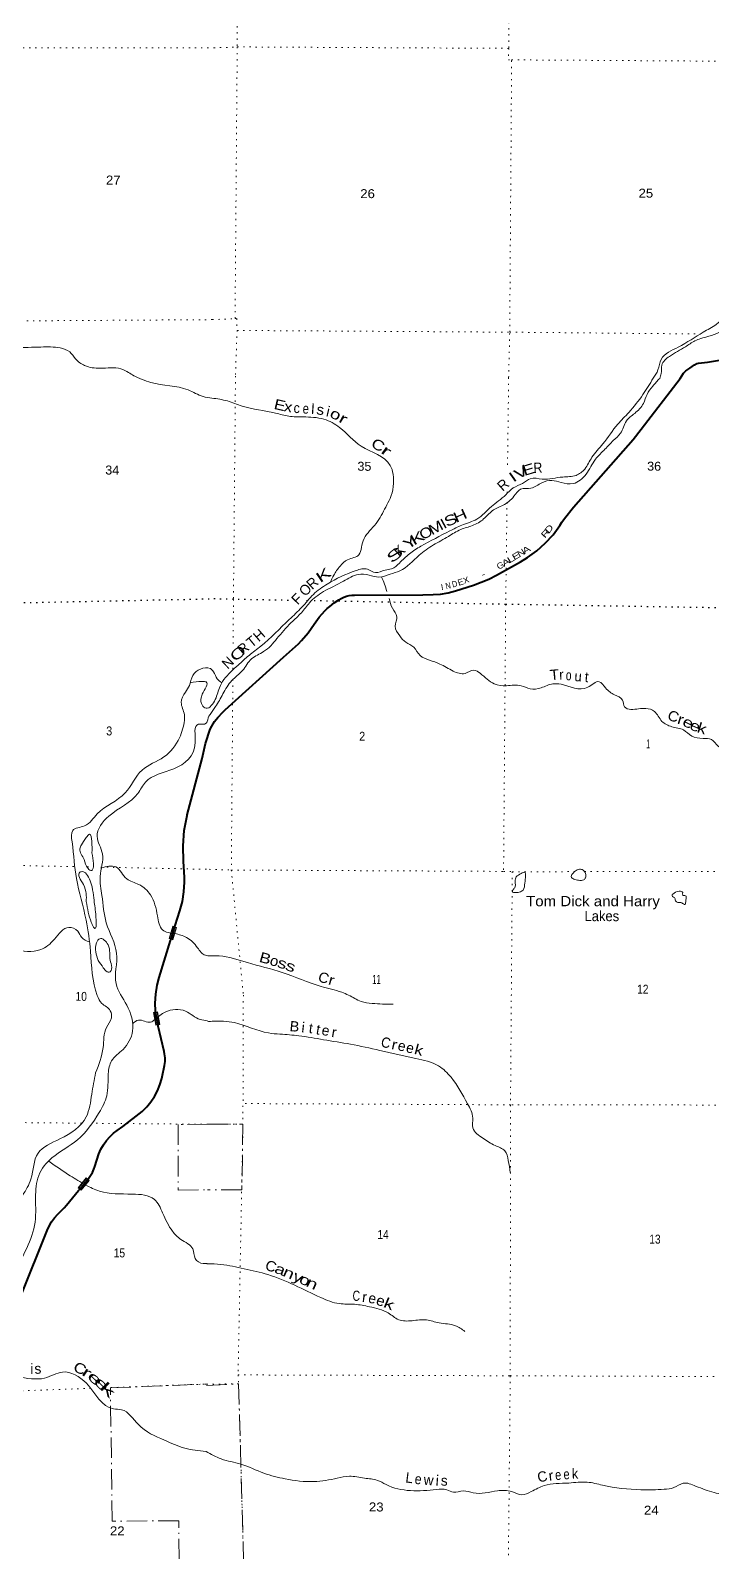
# Model space of a CAD drawing. Header units: feet. Extents: x -248627 to 3, y 0 to 184934.
# Drawn here: x -127106 to -113798, y 115034 to 144746 of the extents above; entities that cross this region are included whole.
import ezdxf
from ezdxf.enums import TextEntityAlignment as Align

# ---------------------------------------------------------------- set-up
doc = ezdxf.new("R2010")
doc.units = ezdxf.units.FT
doc.header["$LTSCALE"] = 80
doc.linetypes.add('DOT_DASHED', pattern=[7.7, 5, -1.2, 0.3, -1.2])
doc.linetypes.add('DOTTED', pattern=[1.5, 0.3, -1.2])
for name, color, linetype, lineweight in [('26', 7, 'Continuous', 40), ('39', 7, 'Continuous', 13), ('41', 7, 'Continuous', 13), ('44', 7, 'DOT_DASHED', 13), ('6', 7, 'DOTTED', 25), ('61', 7, 'Continuous', 13), ('7', 7, 'DOTTED', 13)]:
    doc.layers.add(name, color=color, linetype=linetype, lineweight=lineweight)
doc.layers.add('27', color=7, linetype='Continuous')

msp = doc.modelspace()

# ---------------------------------------------------------------- linework, layer by layer
at = {"layer": '26'}
for points in [[(-114414.92, 137948.2), (-114348.01, 138053.66), (-114301.49, 138094.81), (-114224.38, 138148.01), (-114128.98, 138213.79), (-114084.68, 138237.11), (-114052.27, 138246.18), (-113878.48, 138267.61), (-113644.04, 138304.91)], [(-123595.72, 131094.96), (-123562.62, 131159.49), (-123507.75, 131245.51), (-123444.18, 131325.33), (-123346.16, 131430.64), (-123298.99, 131474.19), (-122160.07, 132503.99), (-121869.19, 132762.77), (-121807.21, 132826.43), (-121676.74, 132982.33), (-121563.29, 133151), (-121466.77, 133285.06), (-121356.77, 133408.29), (-121309.66, 133452.91), (-121284.72, 133476.53), (-121259.66, 133496.19), (-121172.44, 133564.61), (-121079.28, 133624.6), (-121032.85, 133652.55), (-120983.76, 133675.49), (-120932.53, 133693.17), (-120879.74, 133705.4), (-120825.96, 133712.05), (-120776.8, 133713.18), (-119436.23, 133722.66), (-119239.89, 133727.98), (-119091.25, 133736.98), (-118944.37, 133761.47), (-118802.38, 133800.66), (-118452.1, 133910.09), (-118148.54, 134029.7), (-117997.43, 134103.57), (-117533.59, 134368.34), (-117394.19, 134453.5), (-117213.02, 134583.04), (-117046.38, 134730.8), (-116896.1, 134895.16), (-116763.82, 135074.34), (-116722.92, 135138.76), (-116672.44, 135211.11), (-116493.74, 135433.07), (-115332.84, 136757.16), (-115175.97, 136959.79), (-114414.92, 137948.2)], [(-124358.95, 126996.41), (-124277.39, 127261.12), (-124188.06, 127551.04), (-124138.06, 127734.51), (-124107.52, 127922.19), (-124096.76, 128112.04), (-124098.98, 128209.97), (-124116.78, 128515.11), (-124123.89, 128816.97), (-124099.41, 129117.91), (-124043.61, 129414.64), (-124041.21, 129424.44), (-123752.29, 130525.64), (-123682.63, 130815.44), (-123595.72, 131094.96)], [(-124659.62, 125568.86), (-124660.85, 125594.71), (-124668.1, 125746.45), (-124658.01, 125923.09), (-124629.52, 126097.72), (-124590.12, 126246.12), (-124366.95, 126970.44), (-124358.95, 126996.41)], [(-126143.01, 122114.05), (-125972.99, 122319.47), (-125930.41, 122377.5), (-125894.13, 122439.65), (-125864.55, 122505.26), (-125847.81, 122553.47), (-125767, 122802.33), (-125727.64, 122893.79), (-125678.94, 122980.63), (-125621.43, 123061.9), (-125555.73, 123136.72), (-125482.58, 123204.26), (-125410.03, 123258.88), (-125301.89, 123338.55), (-124923.75, 123629.23), (-124832.91, 123718.01), (-124751.84, 123815.8), (-124681.45, 123921.53), (-124622.48, 124034.04), (-124575.61, 124152.09), (-124541.33, 124274.4), (-124534.56, 124306.56), (-124484.27, 124529.29), (-124476.25, 124605.13), (-124476.2, 124681.4), (-124484.13, 124757.25), (-124492.03, 124799.29), (-124609.47, 125293.78), (-124659.62, 125568.86)], [(-127931.09, 118506.96), (-127816.25, 118741.93), (-126779.13, 121304.2), (-126740.61, 121392.37), (-126693.08, 121476.03), (-126637.06, 121554.26), (-126573.18, 121626.21), (-126525.86, 121670.91), (-126448.95, 121746.31), (-126401.92, 121801.25), (-126165.36, 122087.05), (-126143.01, 122114.05)]]:
    msp.add_lwpolyline(points, dxfattribs=at)
at = {"layer": '39'}
for points in [[(-117241.73, 149256.11), (-116581.45, 149273.58), (-116285.22, 149096.66), (-116110.28, 148877.83), (-115886.52, 148767.85), (-115491.21, 148636.97), (-115232.49, 148724.77), (-115083.23, 148677.7), (-115037.48, 148467.48), (-114922.87, 148319.58), (-114614.21, 148243.59), (-114416.91, 148067.08), (-114288.54, 147808.05), (-114085.11, 147655.75), (-113804.95, 147505.15), (-113720.66, 147347.28), (-113426.11, 147277.4), (-113133.29, 147296.38), (-112903.91, 147051.08), (-112598.45, 146611.58), (-112501.99, 146471.84), (-112240.14, 146278.9), (-112168, 146110.99), (-111968.27, 146063.71), (-111781.02, 145903.4), (-111763.64, 145660.98), (-111581, 145324.99), (-111305.64, 144938.13), (-111177.52, 144600.34), (-111146.25, 144285.17), (-111208.03, 143911.81), (-111232.71, 143772.57), (-111156.14, 143727.82), (-110932.65, 143535.05), (-110878.45, 143437.89), (-111044.53, 143279.03), (-111396.44, 143094.69), (-111651.24, 142972.55), (-111781.09, 142777.19), (-111980.4, 142333.72), (-112013, 142245)], [(-94075.51, 144349.36), (-94289.24, 144276.19), (-94547.46, 144343.9), (-94660.63, 144447.87), (-95027.35, 144541.78), (-95298.02, 144504.52), (-95728.62, 144336.66), (-95880.02, 144345.36), (-96083.28, 144550.17), (-96193.39, 144839.42), (-96330.08, 145023.76), (-96499.2, 145171.88), (-96612.26, 145174.36), (-96790.07, 145132.69), (-96927.16, 145195.86), (-97042, 145273.07), (-97136.82, 145295.68), (-97306.15, 145377.16), (-97566.11, 145531.72), (-97862.67, 145605.64), (-98484.35, 145662.73), (-98712.5, 145663.68), (-99023.62, 145606.39), (-99186.85, 145701.98), (-99483.07, 145880.92), (-99988.99, 146143.53), (-100297.2, 146360.89), (-100380.12, 146318.82), (-100550.42, 146103.44), (-100698.31, 145948.54), (-101084.7, 145717.89), (-101361.52, 145654.41), (-101668.41, 145655.68), (-102055.62, 145794.6), (-102442.55, 146018.35), (-102847.88, 146169.46), (-103116.4, 146174.61), (-103310.38, 146128.96), (-103745.14, 145922.75), (-103874.34, 145929.34), (-104096.49, 146128.68), (-104428.47, 146268.88), (-104563.47, 146356.28), (-104896.64, 146347.56), (-105353.21, 146266.64), (-105612.11, 146122.3), (-105761.64, 146121.07), (-106008.81, 146095.05), (-106789.35, 146138.43), (-107106.25, 146108.27), (-107355.1, 145953.8), (-107505.22, 145734.29), (-107550.74, 145397.22), (-107620.6, 145023.9), (-107724.36, 144781.98), (-107862.29, 144588.68), (-108051.22, 144461.78), (-108773.22, 144136.43), (-108958.75, 143930.8), (-109175.72, 143642.91), (-109481.54, 143355.38), (-109938.55, 143137.14), (-110197.68, 142926.16), (-110395.02, 142483.63), (-110446.34, 142206.22), (-110521.16, 142170.18), (-110690.92, 142122.41), (-111026.16, 142099.56), (-111238.38, 142029.75), (-111331.71, 141890.79), (-111448.75, 141672.41), (-111535.48, 141485.87), (-111652.56, 141399.11), (-111986.36, 141124.05), (-112093.73, 141013.42), (-112342.55, 140865.01), (-112508.75, 140669.8), (-112553.83, 140468.03), (-112663.83, 140169.6), (-112834.75, 139764.38), (-112990.75, 139599.43), (-113112.31, 139470.68), (-113262.38, 139267.33), (-113645.34, 138848.85), (-113853.56, 138770.95), (-114009.17, 138727.16), (-114122.38, 138681.18), (-114310.53, 138566.84), (-114620.06, 138378.29), (-114772.04, 138207.25), (-114782.66, 138045.74), (-114810.8, 137949.99)], [(-114939.5, 137950.77), (-114845.02, 138116.68), (-114781.77, 138320.39), (-114449.87, 138559.34), (-113960.3, 138852.17), (-113705.41, 139004.6), (-113377.34, 139306.17), (-113109.7, 139652.43), (-113058.23, 139957.16), (-113018.77, 140294.26), (-112849.93, 140681.31), (-112569.59, 141209.26), (-112449.13, 141618.73), (-112244.11, 141957.16), (-112013, 142245)], [(-131832.05, 139193.38), (-131501.49, 139200.78), (-131066.02, 139262.44), (-130671.14, 139172.86), (-130443.35, 139192.57), (-130219.59, 139212.29), (-129613.03, 139150.53), (-129278.63, 139048.96), (-128935.98, 139058.35), (-128611.72, 138922.51), (-128200.85, 138758.25), (-127562.31, 138543.08), (-127395.02, 138544.76), (-126901.19, 138561.91), (-126522.3, 138542.98), (-126339.03, 138465.94), (-126226.4, 138330.53), (-126047.26, 138199.01), (-125740.99, 138147.95), (-125339.92, 138135.03), (-125187.41, 138064.16), (-125083.1, 137999.07)], [(-123560.21, 137563.84), (-123731.39, 137595.02), (-124025.31, 137723.83), (-124750.72, 137867.63), (-125096.56, 138005.04)], [(-123594.8, 131531.12), (-123509.86, 131644.36), (-123413, 131907.96), (-123327.07, 132064.71), (-123050.59, 132347.16), (-122835.32, 132539.27), (-122604.02, 132719.15), (-122049.4, 133239.64), (-121803.51, 133477.93), (-121577.68, 133730.49), (-121307.89, 133932.28), (-120743.2, 134196.45), (-120521.18, 134223.05), (-120362.41, 134155.29), (-120178.5, 134206.38), (-120051.28, 134229.65), (-119897.14, 134341.5), (-119702.13, 134521.65), (-119477.12, 134671.31), (-118910.14, 134969.76), (-118679.37, 135081.05), (-118384.01, 135201.94), (-118099.78, 135443.97), (-117819.67, 135675.95), (-117673.42, 135810.06), (-117489.23, 135897.47), (-117339.28, 135989.17), (-117109.45, 135983.43), (-116703.82, 136022.79), (-116445.45, 136055.18), (-116277.1, 136179.03), (-116136.15, 136408), (-115920.31, 136672.75), (-115630.95, 137053.97), (-115415.38, 137284.41), (-115138.34, 137637.48), (-114939.5, 137950.77)], [(-114810.8, 137949.99), (-114947.54, 137795.46), (-115057.69, 137636.88), (-115129.68, 137457.83), (-115300.59, 137265.4), (-115463.08, 137117.29), (-115577.92, 136876.01), (-115718.18, 136733.79), (-115880.81, 136567.53), (-116065.88, 136369.15), (-116249.66, 136079.95), (-116503.19, 135894.18), (-116736.93, 135916.1), (-116916.1, 135953.75), (-117116.07, 135910.84), (-117326.62, 135805.46), (-117528.44, 135784.77), (-117658.59, 135646.51), (-117871.69, 135472.55), (-118082.28, 135363.13), (-118250.91, 135202.96), (-118469.7, 135075.45), (-118700.21, 134996.45), (-118939.21, 134863.04), (-119232.93, 134695.73), (-119512.8, 134494.01), (-119886.22, 134192.11), (-120078.32, 134124.93), (-120298.59, 134066.03), (-120489.82, 134107.81), (-120699.43, 134121.47), (-120990.88, 133986.43), (-121381.66, 133783.52), (-121655.62, 133565.61), (-121812.41, 133373.07), (-122011.56, 133178.83), (-122290.3, 132866.13), (-122550.42, 132611.81), (-122785.44, 132472.31), (-122962.7, 132241.58), (-123169.92, 132047.4), (-123345.4, 131786.4), (-123488.53, 131537.26), (-123594.14, 131385.24)], [(-123560.21, 137563.84), (-123257.79, 137508.09), (-122970.21, 137409.11), (-122319.98, 137271.11), (-122060.33, 137210.66), (-121780.14, 137196.48), (-121371.15, 137151.07), (-121065.93, 136989.4), (-120641.33, 136623.05), (-120075.63, 136249.6), (-120020.54, 136075.67), (-120080.74, 135603.96), (-120164.75, 135435.09), (-120352.79, 135115.67), (-120587.04, 134818.78), (-120638.79, 134649.67), (-120688.33, 134504.76), (-120908.9, 134407.53), (-121057.1, 134281.51), (-121181.52, 134102.85), (-121246.43, 133969.1)], [(-120246.94, 134074.17), (-120188.74, 133932.04), (-120142.02, 133789.89)], [(-120096.13, 133650.26), (-120033.18, 133458.73), (-119947.77, 133294.66), (-119979.47, 133111.28), (-119890.25, 132918.93), (-119774.25, 132797.01), (-119615.73, 132698.98), (-119494, 132536.65), (-119309.2, 132446.5), (-119108.15, 132370.35), (-118847.09, 132233.22), (-118613.54, 132187.1), (-118445.67, 132250.42), (-118319.12, 132188.95), (-118044.49, 131983.12), (-117804.81, 131947.03), (-117518.47, 131946.93), (-117343.52, 131885.09), (-117127.6, 131905.69), (-116897.11, 131982.67), (-116739.89, 131973.43), (-116216.05, 131917.08), (-115995.4, 132024.4), (-115867.31, 131902.38), (-115692.94, 131767.92), (-115536.48, 131663.85), (-115499.2, 131532.42), (-115372.54, 131485.07), (-115082.02, 131503.09), (-114915.12, 131443.34), (-114767.43, 131250.55), (-114576.68, 131146.23), (-114347.31, 131081.98), (-114186.93, 130963.76), (-113965.48, 130917.72), (-113800.29, 130896.32), (-113672.28, 130764.21), (-113523.61, 130694.51), (-113346.35, 130671), (-113220.43, 130528.82), (-113146.66, 130423.35), (-113066.86, 130313.8), (-112896.49, 130183.4), (-112750.61, 130016.86), (-112598.83, 129830.1), (-112455.21, 129631.29), (-112278.43, 129547.25), (-112160.69, 129391.01), (-111937.38, 129324.78), (-111840.85, 129291.78), (-111731.36, 129113.41), (-111597.28, 128983.27), (-111450.56, 128921.65), (-111354.91, 128777.68), (-111281.65, 128607.65), (-111173.73, 128483.76), (-111023.1, 128407.99), (-110712.39, 128173.64), (-110610.47, 128057.87), (-110395.74, 127927.14), (-110227.27, 127810.88), (-110201.79, 127717.87), (-110320.72, 127468.55), (-110299.21, 127383.65), (-110215.32, 127282.14), (-109953.03, 127300.37), (-109743.55, 127270.56), (-109651.98, 127120.57), (-109519.87, 126996.51), (-109487.4, 126768.26), (-109479.99, 126670.5)], [(-125832.02, 124386.76), (-125686.76, 124877.78), (-125621.08, 125270.07), (-125525.14, 125457.7), (-125545.28, 125599.38), (-125712.78, 125742.59), (-125801.28, 125895.47), (-125932.57, 126761.38), (-126018.13, 127370.07), (-126207.68, 128178.96), (-126292.55, 128897.68), (-126280.61, 129117.62), (-126048.43, 129209.51), (-125799.56, 129442.7), (-125254.82, 129850.96), (-124925.63, 130298.14), (-124497.65, 130555.66), (-124195.24, 130929.76), (-124098.32, 131269.33), (-124097.61, 131379.36), (-124159.22, 131621.02), (-124079, 131819.29), (-123999.22, 131949.45), (-123934.78, 132147.89), (-123781.35, 132272.04), (-123591.78, 132285.78), (-123589.39, 132285.19)], [(-123589.97, 132285.33), (-123529.89, 132215.97), (-123454.73, 132079.31), (-123372.73, 132007.57)], [(-123979.46, 132002.64), (-123750.58, 132031.36), (-123672.44, 132019.4), (-123747.67, 131779.16), (-123764.64, 131595.95), (-123696.72, 131516.65), (-123651.26, 131509.94), (-123598.64, 131526.31), (-123593.32, 131532.96)], [(-136857.82, 117531.18), (-136074.16, 117860.11), (-135693.82, 118076.21), (-135354.7, 118428.97), (-135122.73, 118489.43), (-134701.63, 118495.52), (-134295.41, 118643.24), (-133829.78, 119026.12), (-133433.68, 119236.82), (-133102.55, 119165.25), (-132603.72, 118981.9), (-132566.44, 119049.63), (-132475.83, 119226.83), (-132038.43, 119311.35), (-131475.67, 119247.85), (-131087.49, 119044.69), (-130861.69, 118963.74), (-130661.53, 118987.86), (-130251.29, 118941.66), (-129708.67, 119019.84), (-129201.51, 119313.22), (-128709.27, 119742.98), (-128428.75, 119986.32), (-128001.88, 120070.94), (-127601.29, 120161.08), (-127431.16, 120426.53), (-127207.06, 120901), (-127024.89, 121402.11), (-127005.6, 121946.84), (-126944.92, 122381.09), (-126684.82, 122724.2), (-126187.81, 123075.32), (-125763.31, 123610.58), (-125613.83, 123939.12), (-125584.76, 124368.47), (-125519.99, 124619.3), (-125297.5, 124842.28), (-125110.98, 125201.88), (-125223.53, 125706.06), (-125431.36, 126127.4), (-125422.3, 126719.38), (-125623.75, 127313.57), (-125709.79, 127848.91), (-125744.24, 128221.28), (-125699.31, 128660.95), (-125802.39, 129002.6), (-125573.52, 129398.43), (-125007.5, 129843.14), (-124858.72, 130061.65), (-124304.4, 130323.1), (-123885.33, 130832.22), (-123819.86, 131193.07), (-123672.36, 131212.49), (-123652.46, 131246.13), (-123602.75, 131377.43), (-123594.14, 131385.24)], [(-133599.26, 131158.78), (-133039.09, 130691.85), (-132484.34, 130198.78), (-132193.18, 129640.34), (-131449.14, 129119.1), (-130914.24, 128814.86), (-130383.36, 128704.53), (-129554.17, 128329.11), (-129112.75, 128219.72), (-128829.09, 128132.93), (-128557.57, 127794.76), (-128071.86, 127208.09), (-127432.33, 126803.21), (-126906.07, 126792.49), (-126636.35, 126994.02), (-126355.9, 127226.88), (-126182.7, 127151.72), (-126104.53, 127030.4), (-125957.52, 126942.45)], [(-125904.43, 128684.04), (-125908.25, 128909.39), (-125949.48, 129046.05), (-126018.33, 128978.65), (-126108.71, 128838.12), (-126140.79, 128759.86), (-126057.9, 128554.65), (-125980.1, 128375.69), (-125906.65, 128338.25), (-125880.04, 128385.13), (-125874.2, 128474.14), (-125904.43, 128684.04)], [(-125727.41, 128383.54), (-125437.78, 128406.72), (-125223.48, 128173.94), (-124992.58, 128066.74), (-124762.33, 127859.99), (-124622.85, 127449.84), (-124524.61, 127176.36), (-124283.73, 127106.2)], [(-116464.29, 128321.27), (-116379.27, 128363.01), (-116308.84, 128344.33), (-116262.99, 128277.4), (-116261.61, 128196.68), (-116294.2, 128156.57), (-116395.09, 128147.23), (-116491.7, 128170.14), (-116541.75, 128216.92), (-116525.27, 128261.19), (-116464.29, 128321.27)], [(-126015.81, 127731.59), (-126071.59, 128062.27), (-126138.46, 128303.99), (-126112.08, 128314.19), (-125939.54, 128134.24), (-125858.03, 127714.22), (-125823.41, 127368.04), (-125850.76, 127205.9), (-125871.65, 127232.32), (-125918.41, 127327.12), (-126015.81, 127731.59)], [(-117637.36, 128126.26), (-117614.48, 128214.87), (-117515.16, 128278.7), (-117446.41, 128302.41), (-117430.78, 128239.74), (-117448.08, 128092.57), (-117481.42, 127955.61), (-117554.33, 127915.8), (-117647.18, 127904.38), (-117687.41, 127916.79), (-117681.06, 127955.08), (-117644.4, 128001.21), (-117637.36, 128126.26)], [(-114558.2, 127875.32), (-114428.67, 127934.89), (-114362.36, 127906.15), (-114362.75, 127855.71), (-114304.36, 127845.18), (-114301, 127760.41), (-114317.83, 127671.76), (-114382.1, 127704.52), (-114458.64, 127715.17), (-114502.75, 127747.79), (-114524.43, 127810.5), (-114558.57, 127828.91), (-114570.46, 127855.23), (-114558.2, 127875.32)], [(-125781.12, 126576.41), (-125815.74, 126922.59), (-125752.05, 127005.76), (-125589.67, 126883.56), (-125549.48, 126584.48), (-125518.81, 126442.69), (-125566.78, 126348.87), (-125608.82, 126359.79), (-125682, 126439.15), (-125781.12, 126576.41)], [(-124284.59, 127106.49), (-124057.11, 127030.01), (-123842.61, 126828.67), (-123685.66, 126680.32), (-123638.55, 126673), (-123620.08, 126671.25)], [(-123620.08, 126671.25), (-123420.16, 126669.93), (-122866.66, 126538.7), (-122184.6, 126345.99), (-121428.54, 126074.03), (-121024.13, 125960.05), (-120889.48, 125902.55), (-120646.44, 125781.7), (-120430.99, 125741.76), (-120019.76, 125724.59)], [(-125112.34, 125342.84), (-124993.81, 125415.48), (-124757.22, 125376.34), (-124676.08, 125426.92)], [(-124676.08, 125426.92), (-124471.74, 125572.47), (-124076.89, 125589.31), (-123788.44, 125429.11), (-123654.38, 125398.85), (-123628.4, 125387.47), (-123627.13, 125387)], [(-123627.13, 125387), (-123333.46, 125394.06), (-123119.94, 125366.25), (-122452.06, 125163.55), (-122230.42, 125141.73), (-121863.68, 125108.74), (-121380.32, 125032.51), (-120852.7, 124943.85), (-120276.94, 124822.54), (-119578.46, 124666.02), (-119131.95, 124519.45), (-118887.69, 124297.7), (-118567.13, 123780.79), (-118462.46, 123501.57), (-118461.98, 123307.86), (-118263.94, 123106.63), (-118029.12, 122965.66), (-117836.35, 122863.34), (-117769.29, 122673.18), (-117730.82, 122438.83)], [(-135132.21, 118650.61), (-134868.73, 118701.61), (-134657.24, 118851.36), (-134561.93, 118939.44), (-134256.35, 118988.65), (-133912.94, 119189.42), (-133490.13, 119462.71), (-133047.6, 119526.21), (-132795.05, 119513.1), (-132584.6, 119500.43), (-132211.23, 119449.38), (-131479.49, 119473.19), (-131243.16, 119392.13), (-130943.37, 119357.57), (-130774.52, 119423.93), (-130695.04, 119506.93), (-130474.5, 119426.04), (-129747.21, 119575.65), (-129104.12, 119726.13), (-128596.52, 120087.62), (-128431.66, 120353.12), (-128267.33, 120534.8), (-128023.72, 120768.04), (-127874.74, 121017.99), (-127803.97, 121384.03), (-127559.89, 121690.63), (-127263.18, 121996.68), (-127098.02, 122309.34), (-126957.92, 122816.12), (-126529.8, 123094.6), (-126016.51, 123524.14), (-125908.39, 123968.39), (-125832.02, 124386.76)], [(-126748.41, 122656.75), (-126329.16, 122374.68), (-126028.32, 122192.23)], [(-126028.32, 122192.23), (-125757.38, 122075.29), (-125115.64, 122016.21), (-124684.72, 121912.16), (-124523.25, 121648.5), (-124330.81, 121290.19), (-124168.66, 121131.31), (-123933.01, 120945.47), (-123886.82, 120761.6), (-123729.57, 120660.41), (-123666.11, 120659.93), (-123653.17, 120656.95)], [(-123653.17, 120656.95), (-123383.15, 120642.62), (-122932.14, 120556.55), (-122465.2, 120444.12), (-121942.56, 120236.45), (-121432.26, 119996.58), (-121072.26, 119876.88), (-120771.9, 119864.56), (-120481.9, 119816), (-120115.85, 119696.25), (-119911.22, 119563.58), (-119649.23, 119543.47), (-119368.81, 119559.55), (-119121.24, 119501.22), (-118803.07, 119446.39), (-118618.44, 119334.05)], [(-127835.86, 118600.47), (-127785.29, 118554.42), (-127359.67, 118445.19), (-126828.21, 118423.93), (-126480.09, 118540.82), (-126013.06, 118321.12), (-125484.67, 117823.09), (-125326.88, 117805.72), (-124997.17, 117514.1), (-124488.58, 117210.14), (-124089.57, 117054.03), (-123675.59, 116991.92)], [(-123675.59, 116991.92), (-123378.92, 116845.18), (-122994.59, 116741.44), (-122544.28, 116566.59), (-122129.76, 116454.55), (-121565.56, 116401.94), (-121111.33, 116467.17), (-120875.1, 116505.77), (-120580.99, 116467.26), (-120327.25, 116425.03), (-120158.51, 116343.06), (-119171.19, 116246.95), (-118973.6, 116243.47), (-118840.92, 116192.04), (-118649.14, 116218.86), (-118453.83, 116181.09), (-117981.65, 116221.98), (-117701.49, 116205.77), (-117506.39, 116141.77), (-117320.37, 116204.96), (-117067.37, 116324.15), (-116589.07, 116373.06), (-116225.96, 116390.54), (-115930, 116331.85), (-115178.56, 116241.52), (-114726.8, 116250.27), (-114532.94, 116285.15), (-114354.83, 116368.58), (-114109.24, 116314.29), (-113745.27, 116186.49), (-113420.53, 116117.29)]]:
    msp.add_spline(points, degree=3, dxfattribs=at)
at = {"layer": '44'}
for points in [[(-123638.17, 123380.01), (-124222.61, 123377.76), (-124222.28, 122093.56), (-123645.21, 122101.8)], [(-123638.17, 123380.01), (-122954.15, 123381.57), (-122976.57, 122102.77), (-123645.21, 122101.8)], [(-123695.05, 113044.18), (-124175.11, 113034.57), (-124208.42, 115632.26), (-125506.85, 115631.29), (-125543.57, 118232.81), (-123666.1, 118306.06)], [(-123666.24, 118279.38), (-123038.64, 118309.56), (-122890.78, 113040.11), (-123695.3, 112997.39)]]:
    msp.add_lwpolyline(points, dxfattribs=at)
at = {"layer": '6'}
msp.add_line((-121688.11, 133606.39), (-121807.71, 133608.59), dxfattribs=at)
for points in [[(-143619.6, 133767.79), (-138762.08, 133690.95), (-133488.65, 133630.75), (-128194.31, 133549.36), (-123581.7, 133643.86)], [(-122065.47, 133613.34), (-123139.22, 133633.13), (-123581.7, 133643.86)], [(-92686.87, 133401.44), (-95890.09, 133402.56), (-96652.37, 133398.14), (-101225.64, 133415.95), (-101975.78, 133415.46), (-106561.19, 133429.33), (-107293.07, 133442.84), (-112517.78, 133447.33), (-117820.48, 133535.12), (-121616.25, 133605.06)]]:
    msp.add_lwpolyline(points, dxfattribs=at)
at = {"layer": '61'}
for points in [[(-124358.95, 126996.41), (-124397.66, 127008.8), (-124321.47, 127246.9), (-124285.33, 127235.34)], [(-124358.95, 126996.41), (-124326.23, 126985.94), (-124250.04, 127224.05), (-124285.33, 127235.34)], [(-124616.33, 125322.63), (-124654.17, 125315.8), (-124698.62, 125561.82), (-124659.62, 125568.86)], [(-124616.33, 125322.63), (-124580.36, 125329.13), (-124624.81, 125575.15), (-124659.62, 125568.86)]]:
    msp.add_lwpolyline(points, dxfattribs=at)
for points in [[(-124387.61, 127013.97), (-124316.29, 127236.84), (-124260.1, 127218.87), (-124331.41, 126996.01)], [(-124647.72, 125325.08), (-124689.32, 125555.38), (-124631.26, 125565.85), (-124589.65, 125335.58)], [(-126143.01, 122114.05), (-126114.11, 122090.57), (-125956.46, 122284.59), (-126014.67, 122331.89), (-126172.32, 122137.86)], [(-126013.51, 122320.64), (-126161.07, 122139.02), (-126115.27, 122101.82), (-125967.71, 122283.43)]]:
    msp.add_lwpolyline(points, close=True, dxfattribs=at)
at = {"layer": '7'}
for p, q in [((-117762.56, 137965.51), (-117785.69, 136196.14)), ((-117794.38, 135531.44), (-117808, 134489.87)), ((-117791.77, 135731.2), (-117792.17, 135700.32)), ((-123149.81, 132295.14), (-123150.14, 132253.9)), ((-125994.63, 128407.4), (-125876.74, 128405.06)), ((-125732.75, 128402.2), (-123610.78, 128360.03)), ((-116280.98, 128314.48), (-112378.92, 128315.15)), ((-123638.18, 123379.63), (-125906.41, 123400.25)), ((-122954.15, 123381.57), (-123638.18, 123379.63)), ((-125537.26, 118237.75), (-123666.1, 118306.06)), ((-123666.1, 118306.06), (-123038.64, 118309.56))]:
    msp.add_line(p, q, dxfattribs=at)
for points in [[(-122866.02, 165751.16), (-122900.28, 160429.17), (-122974.88, 155134.34), (-123052.97, 149748.62), (-123066.26, 144423.21), (-123107.75, 139116.1)], [(-117565.73, 165718.51), (-117603.1, 160439.65), (-117606.93, 159882.28), (-117654.64, 155148.74), (-117660.41, 154615.61), (-117730.89, 149708.48), (-117722.35, 149229.82), (-117760.29, 144395.26), (-117767.07, 144173.14), (-117704.49, 144170.86), (-112436.9, 144137.01), (-108938.02, 144125.33)], [(-143699.96, 144519.87), (-138891, 144471.74), (-133610.31, 144473.08), (-128331.77, 144401.8), (-123522.49, 144404.33)], [(-123522.49, 144404.33), (-123066.26, 144423.21), (-117760.29, 144395.26)], [(-117762.56, 137965.51), (-117741.98, 138851.62), (-117704.49, 144170.86)], [(-123551.7, 139096.61), (-128333.32, 139065.2), (-133555.5, 139096.01), (-138868.35, 139139.12), (-143702.1, 139097.15)], [(-123551.7, 139096.61), (-123107.75, 139116.1), (-123075.44, 139120.01), (-123068.12, 138885.71), (-123100.32, 137994.14)], [(-123068.12, 138885.71), (-117741.98, 138851.62), (-114026.74, 138816.41)], [(-123100.32, 137994.14), (-123139.22, 133633.13), (-123146.09, 132765.49)], [(-117811.17, 134247.18), (-117820.48, 133535.12), (-117861.74, 128319.54)], [(-123151.59, 132069.29), (-123181.05, 128346.92), (-122946.3, 125903.7), (-122954.15, 123381.57), (-123049.35, 118485.19), (-123038.64, 118309.56), (-122890.78, 113040.11), (-122799.6, 107742.83), (-122781.7, 102359.33), (-122763.92, 101720.22)], [(-129167.76, 128460.33), (-128200.72, 128451.24), (-126244.11, 128412.36)], [(-123610.78, 128360.03), (-123181.05, 128346.92), (-117861.74, 128319.54), (-117692.4, 128314.24), (-116485.15, 128314.45)], [(-117692.4, 128314.24), (-117726.41, 123760.43), (-117731.98, 118467.9), (-117784.08, 113157.56)], [(-112396.85, 123755.16), (-117726.41, 123760.43), (-122955.61, 123785.13)], [(-126102.49, 123402.02), (-128154.06, 123420.67), (-133459.91, 123350.23), (-138907.83, 123378.36), (-144133.24, 123445.76), (-149401.16, 123542.59), (-150735.14, 123533.93)], [(-123049.35, 118485.19), (-117731.98, 118467.9), (-112436.81, 118448.76)], [(-135583.04, 118183.07), (-133482.68, 118163.2), (-128108.99, 118143.86), (-125867.33, 118225.7)]]:
    msp.add_lwpolyline(points, dxfattribs=at)

# ---------------------------------------------------------------- texts
at = {"layer": '27'}
for s, rotation, width, p in [('R', 48.168, 1.55, (-116997.73, 134884.23)), ('D', 51.616, 1.45, (-116928.5, 134972.49)), ('N', 31.073, 1.25, (-117490.46, 134490.14)), ('A', 32.073, 1.45, (-117387.12, 134550.32)), ('G', 28.467, 1.1, (-117897.01, 134242.46)), ('A', 32.073, 1.45, (-117787.08, 134307.71)), ('L', 31.073, 1.55, (-117689.83, 134367.73)), ('E', 31.073, 1.35, (-117591.08, 134429.42)), ('E', 17.32, 1.05, (-118683.24, 133914.14)), ('X', 19.435, 1.1, (-118574.98, 133952.82)), ('-', 26.151, 1.45, (-118232.53, 134072.59)), ('N', 12.53, 0.85, (-118933.42, 133843.38)), ('D', 14.53, 0.9, (-118803.83, 133876.59))]:
    msp.add_text(s, height=120, rotation=rotation, dxfattribs=dict(at, width=width)).set_placement(p, align=Align.CENTER)
msp.add_text('I', height=120, rotation=8.852, dxfattribs=at).set_placement((-119053.62, 133815.93), align=Align.CENTER)
at = {"layer": '41'}
for s, rotation, width, p in [('E', 346.968, 1.25, (-122254.36, 137331.71)), ('x', 349.785, 1.2, (-122085.94, 137296.94)), ('c', 358.469, 0.9, (-121906.06, 137272.23)), ('e', 355.501, 0.8, (-121733.03, 137260.86)), ('s', 352.476, 1.1, (-121453.5, 137239.17)), ('o', 333.812, 1.35, (-121186.21, 137159.28)), ('r', 331.174, 1.6, (-121038.07, 137076.43)), ('C', 331.816, 1.3, (-120359.09, 136560.22)), ('r', 323.508, 1.9, (-120209.69, 136456.9)), ('I', 35.363, 1.45, (-117625.55, 135940.74)), ('V', 30.479, 1.45, (-117471.76, 136030.33)), ('E', 16.827, 1.3, (-117345.2, 136075.84)), ('R', 2.82, 0.9, (-117186.21, 136103.73)), ('I', 28.562, 1.2, (-118987.78, 135025.7)), ('S', 23.858, 1.4, (-118857.27, 135092)), ('H', 24.322, 1.35, (-118669.78, 135177.91)), ('Y', 34.586, 1.45, (-119633.3, 134665.63)), ('K', 29.456, 1.5, (-119498.65, 134746.35)), ('O', 28.282, 1.2, (-119333.54, 134845.57)), ('M', 28.172, 1.25, (-119140.22, 134947.8)), ('S', 38.66, 1.8, (-119926.92, 134424.66)), ('K', 34.107, 1.6, (-121327.06, 134026.8)), ('O', 40.282, 1.5, (-122987, 132503.5)), ('T', 5.35, 1.1, (-116859.59, 132063.26)), ('o', 356.947, 0.75, (-116594.32, 132052.66)), ('u', 355.765, 0.95, (-116412.01, 132032.34)), ('C', 340.136, 1.1, (-114578.1, 131255.96)), ('r', 342.941, 1.25, (-114429.47, 131194.1)), ('e', 334.59, 1.35, (-114296.47, 131137.88)), ('e', 336.466, 1.3, (-114156.13, 131068.03)), ('k', 342.856, 1.3, (-114013.86, 131017.57)), ('B', 344.504, 1.25, (-122544.4, 126528.1)), ('o', 343.697, 1.1, (-122366.86, 126475.95)), ('s', 342.297, 1.35, (-122214.56, 126429.13)), ('s', 340.486, 1.4, (-122054.01, 126373.27)), ('C', 341.829, 1.05, (-121407.29, 126148.22)), ('r', 344.377, 1.2, (-121248.61, 126101.94)), ('B', 354.44, 1.05, (-121956.13, 125192.92)), ('r', 350.145, 1.05, (-121188.73, 125081.18)), ('C', 347.564, 0.95, (-120182.1, 124878.04)), ('r', 347.52, 1.15, (-120014.86, 124841.42)), ('k', 344.818, 1.25, (-119541.13, 124737.03)), ('C', 341.029, 1.1, (-122438.42, 120514.4)), ('a', 338.791, 1.35, (-122261.92, 120453.78)), ('n', 336.711, 1.4, (-122096.15, 120385.09)), ('y', 335.04, 1.4, (-121916.36, 120307.04)), ('o', 334.823, 1.35, (-121784.48, 120248.37)), ('n', 335.072, 1.45, (-121642.14, 120181.93)), ('C', 358.391, 0.75, (-120742.02, 119931.02)), ('e', 343.096, 1.1, (-120290.57, 119838.75)), ('k', 337.412, 1.45, (-120136.58, 119780.32)), ('L', 352.78, 0.95, (-119716.49, 116376.8)), ('e', 352.78, 0.9, (-119541.13, 116352.46)), ('e', 3.816, 0.8, (-116789.12, 116433.98)), ('e', 3.422, 0.8, (-116626.04, 116447.14)), ('k', 1.303, 0.9, (-116464.43, 116459.82))]:
    msp.add_text(s, height=200, rotation=rotation, dxfattribs=dict(at, width=width)).set_placement(p, align=Align.CENTER)
for s, rotation, p in [('l', 356.135, (-121594.95, 137254.61)), ('i', 347.127, (-121311.27, 137205.99)), ('R', 41.622, (-117805.92, 135795.92)), ('K', 42.553, (-119831.72, 134510.72)), ('R', 42.226, (-121531.34, 133878.13)), ('F', 45.699, (-121828.1, 133571.44)), ('O', 48.219, (-121661.63, 133754.5)), ('T', 39.374, (-122721.14, 132729.44)), ('H', 40.797, (-122574.05, 132857.6)), ('N', 44.065, (-123181.46, 132325.75)), ('R', 41.365, (-122882.5, 132599.94)), ('r', 2.482, (-116727.76, 132064.46)), ('t', 355.345, (-116246.27, 132017.05)), ('i', 353.65, (-121788.12, 125173.98)), ('t', 352.697, (-121638.81, 125159.42)), ('t', 349.616, (-121500.1, 125134.77)), ('e', 348.659, (-121355.68, 125116)), ('e', 347.196, (-119869.78, 124815.13)), ('e', 346.632, (-119709.05, 124775.79)), ('r', 353.365, (-120588.9, 119908.6)), ('e', 347.928, (-120445.3, 119884.75)), ('w', 355.674, (-119332.85, 116334.34)), ('i', 356.105, (-119163.49, 116323.92)), ('s', 357.34, (-119024.56, 116321.17)), ('C', 13.046, (-117082.41, 116402.79)), ('r', 7.436, (-116925.11, 116421.52))]:
    msp.add_text(s, height=200, rotation=rotation, dxfattribs=at).set_placement(p, align=Align.CENTER)
for s, width, p in [('Tom Dick and Harry', 1.1, (-117423.43, 127639.28)), ('Lakes', 0.95, (-116280.84, 127348.03))]:
    msp.add_text(s, height=200, dxfattribs=dict(at, width=width)).set_placement(p)
for s, rotation, p in [('i', 0.201, (-127108.15, 118503.76)), ('s', 3.554, (-127022.17, 118504.11))]:
    msp.add_text(s, height=200, rotation=rotation, dxfattribs=at).set_placement(p)
for s, rotation, width, p in [('C', 332.983, 1.25, (-126290.57, 118579.06)), ('r', 326.359, 1.8, (-126122.57, 118497.02)), ('e', 317.087, 1.95, (-126015.08, 118439.19)), ('e', 316.022, 2, (-125890.75, 118341.36)), ('k', 314.977, 2.3, (-125774.11, 118234.16))]:
    msp.add_text(s, height=200, rotation=rotation, dxfattribs=dict(at, width=width)).set_placement(p)
at = {"layer": '7', "width": 1.1}
for s, p in [('27', (-125630.68, 141735.06)), ('26', (-120662.34, 141469.55)), ('25', (-115224.91, 141479.07))]:
    msp.add_text(s, height=175, dxfattribs=at).set_placement(p)
at = {"layer": '7'}
for s, rotation, width, p in [('34', 359.403, 1.05, (-125645.42, 136072.24)), ('35', 359.575, 1.05, (-120717.88, 136145.54)), ('36', 359.575, 1.05, (-115057.37, 136147.78)), ('3', 359.403, 0.9, (-125626.56, 130976.12)), ('2', 359.575, 0.9, (-120683.73, 130871.48)), ('1', 359.575, 0.45, (-115074.08, 130722.16)), ('11', 359.575, 0.65, (-120429.1, 126123.8)), ('12', 359.575, 0.85, (-115253.21, 125933.54)), ('10', 359.403, 0.85, (-126225.29, 125792.78)), ('14', 359.575, 0.85, (-120328.15, 121140.05)), ('13', 359.575, 0.85, (-115015.49, 121050.63)), ('15', 359.403, 0.85, (-125479.17, 120781.88)), ('23', 359.575, 1.1, (-120493.37, 115819.39)), ('24', 359.575, 1.1, (-115119.27, 115756.42)), ('22', 359.403, 1.1, (-125554.18, 115353.29))]:
    msp.add_text(s, height=175, rotation=rotation, dxfattribs=dict(at, width=width)).set_placement(p)

doc.saveas('drawing.dxf')
